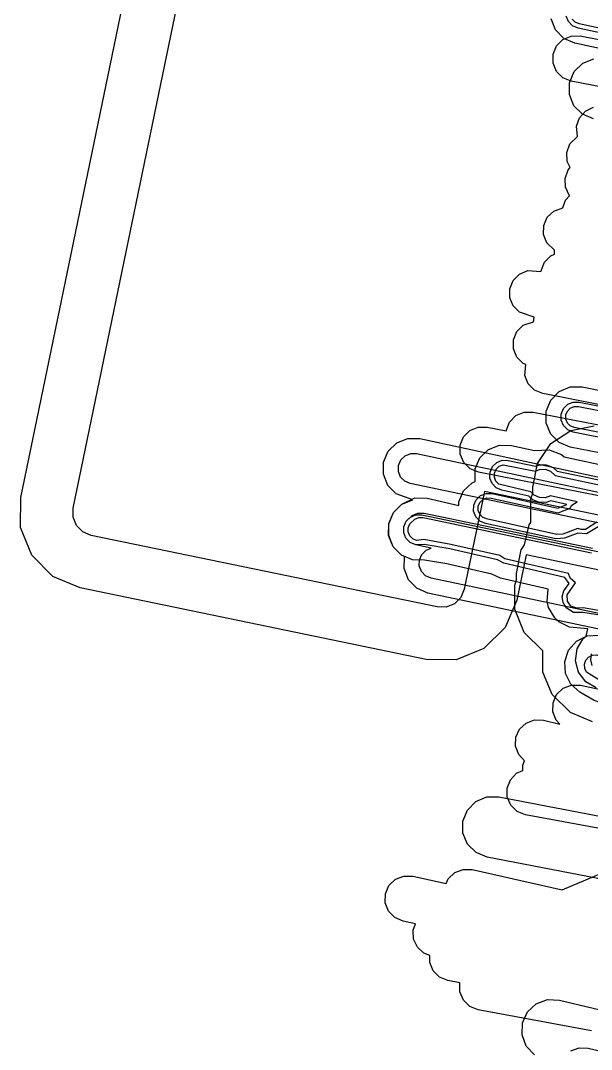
# Model space of a CAD drawing. Header units: metres. Extents: x 3158 to 3711, y 9867 to 11440.
# Drawn here: x 3294.8 to 3332, y 10653.8 to 10720.9 of the extents above; entities that cross this region are included whole.
import ezdxf

# ---------------------------------------------------------------- set-up
doc = ezdxf.new("R2010")
doc.units = ezdxf.units.M
doc.layers.add('AI_GREENING_EXCLUSIONS', color=1, linetype='Continuous')

msp = doc.modelspace()

# ---------------------------------------------------------------- linework, layer by layer
at = {"layer": 'AI_GREENING_EXCLUSIONS'}
for points in [[(3334.82, 10684.549), (3327.773, 10686.019), (3327.159, 10683.074), (3326.397, 10681.281), (3325.007, 10679.914), (3323.2, 10679.183), (3323.2, 10679.183), (3321.251, 10679.199), (3298.683, 10683.866), (3296.889, 10684.624), (3295.521, 10686.011), (3294.786, 10687.816), (3294.798, 10689.764), (3310.18, 10764.106)], [(3335.535, 10687.976), (3325.061, 10690.159), (3323.732, 10683.789), (3323.504, 10683.251), (3323.087, 10682.841), (3322.545, 10682.622), (3321.96, 10682.626), (3299.392, 10687.293), (3298.854, 10687.521), (3298.443, 10687.937), (3298.223, 10688.478), (3298.226, 10689.063), (3311.9, 10755.224)], [(3339.534, 10718.563), (3331.157, 10720.37), (3330.799, 10720.525), (3330.527, 10720.806), (3330.384, 10721.169)], [(3339.29, 10717.593), (3330.946, 10719.393), (3330.23, 10719.703), (3329.687, 10720.264), (3329.4, 10720.989)], [(3339.597, 10718.856), (3331.22, 10720.664), (3330.969, 10720.772), (3330.779, 10720.968)], [(3340.23, 10715.067), (3330.711, 10716.92), (3330.169, 10717.142), (3329.754, 10717.554), (3329.528, 10718.094), (3329.525, 10718.679), (3329.747, 10719.221), (3330.159, 10719.637), (3330.699, 10719.863), (3331.284, 10719.865), (3340.608, 10718.049)], [(3332.152, 10714.459), (3331.433, 10714.762), (3330.885, 10715.318), (3330.591, 10716.04), (3330.596, 10716.821), (3330.9, 10717.54), (3331.455, 10718.088), (3332.178, 10718.382)], [(3336.017, 10695.131), (3328.86, 10696.548), (3328.319, 10696.772), (3327.905, 10697.185), (3327.681, 10697.726), (3327.736, 10698.447), (3327.578, 10698.512), (3327.164, 10698.926), (3326.94, 10699.466), (3326.939, 10700.052), (3327.163, 10700.592), (3327.576, 10701.007), (3328.246, 10701.231), (3328.299, 10701.537), (3327.34, 10701.843), (3326.926, 10702.257), (3326.701, 10702.797), (3326.701, 10703.382), (3326.924, 10703.923), (3327.338, 10704.338), (3327.878, 10704.562), (3328.736, 10704.509), (3328.962, 10705.116), (3329.377, 10705.529), (3329.618, 10705.628), (3329.624, 10705.899), (3329.107, 10706.374), (3328.896, 10706.92), (3328.911, 10707.505), (3329.149, 10708.04), (3329.573, 10708.443), (3330.154, 10708.652), (3330.336, 10709.157), (3330.604, 10709.451), (3330.336, 10709.998), (3330.309, 10710.582), (3330.507, 10711.133), (3330.641, 10711.281), (3330.45, 10711.688), (3330.422, 10712.273), (3330.621, 10712.823), (3331.112, 10713.302), (3331.041, 10713.98), (3331.239, 10714.531), (3331.633, 10714.964), (3332.163, 10715.213)], [(3333.336, 10692.52), (3330.648, 10693.052), (3329.927, 10693.35), (3329.375, 10693.901), (3329.075, 10694.622), (3329.075, 10695.403), (3329.373, 10696.124), (3329.924, 10696.676), (3330.645, 10696.975), (3331.425, 10696.976), (3334.212, 10696.424)], [(3333.58, 10693.491), (3330.842, 10694.033), (3330.482, 10694.182), (3330.206, 10694.458), (3330.056, 10694.818), (3330.056, 10695.208), (3330.205, 10695.569), (3330.48, 10695.845), (3330.841, 10695.995), (3331.231, 10695.995), (3334.018, 10695.443)], [(3333.653, 10693.782), (3330.901, 10694.327), (3330.648, 10694.432), (3330.455, 10694.625), (3330.35, 10694.877), (3330.35, 10695.15), (3330.454, 10695.402), (3330.647, 10695.596), (3330.899, 10695.701), (3331.172, 10695.701), (3333.96, 10695.149)], [(3333.945, 10689.603), (3324.65, 10691.413), (3324.109, 10691.634), (3323.693, 10692.047), (3323.467, 10692.586), (3323.465, 10693.172), (3323.686, 10693.713), (3324.099, 10694.129), (3324.638, 10694.355), (3325.224, 10694.357), (3326.47, 10694.115), (3326.692, 10694.689), (3327.104, 10695.105), (3327.644, 10695.331), (3328.229, 10695.333), (3334.976, 10694.019)], [(3332.097, 10675.133), (3330.652, 10675.737), (3329.465, 10676.924), (3328.861, 10678.369), (3328.845, 10679.76), (3327.64, 10680.954), (3327.02, 10682.476), (3327.02, 10682.476), (3327.02, 10684.06), (3327.141, 10684.389), (3327.141, 10684.815), (3327.445, 10686.346), (3327.668, 10686.679), (3327.969, 10687.976), (3328.082, 10688.144), (3328.082, 10689.696), (3328.203, 10690.025), (3328.203, 10690.451), (3328.507, 10691.982), (3329.375, 10693.279), (3330.672, 10694.147), (3332.203, 10694.451)], [(3332.825, 10681.123), (3321.36, 10683.533), (3320.644, 10683.843), (3320.1, 10684.403), (3319.813, 10685.128), (3319.829, 10685.92), (3319.639, 10686.001), (3319.091, 10686.557), (3318.798, 10687.281), (3318.805, 10688.061), (3319.109, 10688.779), (3319.665, 10689.327), (3320.373, 10689.613), (3319.285, 10689.999), (3318.74, 10690.558), (3318.451, 10691.283), (3318.461, 10692.063), (3318.768, 10692.78), (3319.327, 10693.325), (3320.052, 10693.615), (3320.832, 10693.605), (3334.834, 10690.601)], [(3332.332, 10677.354), (3331.658, 10677.746), (3331.185, 10678.367), (3330.985, 10679.121), (3331.089, 10679.895), (3331.481, 10680.569), (3331.681, 10680.721), (3331.784, 10681.2), (3330.593, 10681.313), (3329.895, 10681.662), (3329.63, 10681.91), (3329.235, 10682.583), (3329.138, 10682.993), (3329.201, 10683.784), (3326.091, 10684.508), (3325.52, 10684.766), (3322.584, 10685.431), (3321.139, 10685.682), (3320.358, 10685.696), (3319.64, 10686), (3319.092, 10686.556), (3318.799, 10687.279), (3318.804, 10688.06), (3319.108, 10688.778), (3319.664, 10689.326), (3320.516, 10689.736), (3321.314, 10689.732), (3323.37, 10689.254), (3323.374, 10689.478), (3323.687, 10690.193), (3324.25, 10690.734), (3324.439, 10690.808), (3324.433, 10691.639), (3324.745, 10692.354), (3325.307, 10692.896), (3326.033, 10693.181), (3326.813, 10693.167), (3328.317, 10692.84), (3329.263, 10692.884), (3330.083, 10692.562), (3330.248, 10692.423), (3333.277, 10691.776)], [(3332.968, 10688.016), (3320.21, 10690.67), (3319.851, 10690.824), (3319.579, 10691.103), (3319.434, 10691.466), (3319.439, 10691.856), (3319.593, 10692.214), (3319.872, 10692.487), (3320.234, 10692.631), (3320.624, 10692.627), (3336.068, 10689.35)], [(3332.459, 10687.849), (3331.701, 10687.389), (3331.138, 10687.435), (3330.263, 10687.105), (3329.695, 10687.064), (3325.113, 10688.072), (3324.755, 10688.229), (3324.485, 10688.51), (3324.343, 10688.873), (3324.351, 10689.263), (3324.507, 10689.621), (3324.789, 10689.891), (3325.152, 10690.033), (3325.542, 10690.025), (3329.834, 10689.081), (3330.432, 10689.307), (3329.367, 10689.549), (3329.065, 10689.443), (3328.572, 10689.463), (3328.211, 10689.614), (3327.944, 10689.855), (3326.175, 10690.236), (3325.817, 10690.392), (3325.546, 10690.673), (3325.403, 10691.036), (3325.41, 10691.426), (3325.566, 10691.784), (3325.847, 10692.055), (3326.21, 10692.197), (3326.6, 10692.19), (3328.371, 10691.8), (3328.669, 10691.904), (3329.065, 10691.904), (3329.524, 10691.733), (3329.788, 10691.494), (3333.332, 10690.736)], [(3332.387, 10688.168), (3331.63, 10687.68), (3331.357, 10687.669), (3331.128, 10687.752), (3330.157, 10687.386), (3329.759, 10687.357), (3325.177, 10688.365), (3324.927, 10688.475), (3324.738, 10688.672), (3324.638, 10688.926), (3324.644, 10689.199), (3324.753, 10689.449), (3324.95, 10689.638), (3325.205, 10689.738), (3325.478, 10689.732), (3329.857, 10688.769), (3330.633, 10689.062), (3330.75, 10689.277), (3331.087, 10689.485), (3329.366, 10689.869), (3329.006, 10689.737), (3328.632, 10689.757), (3328.299, 10689.916), (3328.082, 10690.147), (3325.988, 10690.638), (3325.799, 10690.835), (3325.699, 10691.089), (3325.704, 10691.362), (3325.813, 10691.612), (3326.009, 10691.802), (3326.263, 10691.902), (3328.371, 10691.479), (3328.632, 10691.59), (3329.006, 10691.61), (3329.356, 10691.484), (3329.651, 10691.202), (3333.333, 10690.415)], [(3332.984, 10682.02), (3331.464, 10682.27), (3330.858, 10682.277), (3330.377, 10682.576), (3330.179, 10682.912), (3330.125, 10683.298), (3330.222, 10683.676), (3330.565, 10684.153), (3330.295, 10684.556), (3326.318, 10685.482), (3325.901, 10685.708), (3322.788, 10686.41), (3321.123, 10686.707), (3320.561, 10686.676), (3320.201, 10686.828), (3319.927, 10687.106), (3319.781, 10687.467), (3319.784, 10687.857), (3319.936, 10688.217), (3320.342, 10688.601), (3320.71, 10688.755), (3321.11, 10688.753), (3332.095, 10686.457)], [(3333.035, 10682.1), (3321.57, 10684.511), (3321.212, 10684.666), (3320.94, 10684.946), (3320.796, 10685.309), (3320.802, 10685.699), (3320.957, 10686.057), (3321.237, 10686.329), (3321.58, 10686.464), (3320.56, 10686.676), (3320.201, 10686.828), (3319.927, 10687.106), (3319.781, 10687.468), (3319.784, 10687.858), (3319.936, 10688.217), (3320.214, 10688.491), (3320.576, 10688.637), (3320.966, 10688.634), (3339.322, 10684.811)], [(3333.364, 10682.255), (3331.481, 10682.57), (3331.083, 10682.542), (3330.693, 10682.689), (3330.462, 10683.011), (3330.448, 10683.427), (3330.982, 10684.201), (3330.638, 10684.496), (3330.534, 10684.808), (3326.386, 10685.774), (3326.045, 10685.985), (3322.85, 10686.703), (3321.103, 10687.018), (3320.621, 10686.969), (3320.37, 10687.076), (3320.178, 10687.27), (3320.075, 10687.524), (3320.077, 10687.797), (3320.184, 10688.048), (3320.511, 10688.353), (3320.769, 10688.461), (3321.048, 10688.459), (3332.034, 10686.163)], [(3332.083, 10678.806), (3331.983, 10679.184), (3332.035, 10679.57)], [(3335.16, 10667.698), (3327.723, 10669.07), (3327.18, 10669.286), (3326.76, 10669.694), (3326.528, 10670.232), (3326.52, 10670.817), (3326.737, 10671.361), (3327.145, 10671.78), (3327.545, 10671.953), (3327.543, 10672.301), (3327.662, 10672.591), (3327.285, 10672.995), (3327.08, 10673.543), (3327.1, 10674.128), (3327.342, 10674.66), (3327.77, 10675.06), (3328.318, 10675.265), (3328.903, 10675.245), (3329.974, 10674.994), (3329.727, 10675.248), (3329.511, 10675.792), (3329.521, 10676.378), (3329.753, 10676.915), (3330.173, 10677.322), (3330.718, 10677.538), (3331.303, 10677.528), (3337.984, 10676.09)], [(3332.998, 10664.82), (3325.226, 10666.315), (3324.503, 10666.609), (3323.948, 10667.157), (3323.645, 10667.877), (3323.64, 10668.657), (3323.934, 10669.38), (3324.482, 10669.935), (3325.202, 10670.238), (3325.982, 10670.243), (3333.356, 10668.824)], [(3332.036, 10654.983), (3324.644, 10656.358), (3324.1, 10656.575), (3323.681, 10656.984), (3323.451, 10657.521), (3323.443, 10658.104), (3322.659, 10658.263), (3322.119, 10658.49), (3321.707, 10658.905), (3321.486, 10659.447), (3321.487, 10659.897), (3321.098, 10660.041), (3320.669, 10660.439), (3320.424, 10660.971), (3320.403, 10661.556), (3320.554, 10661.963), (3319.735, 10662.139), (3319.198, 10662.372), (3318.791, 10662.792), (3318.575, 10663.336), (3318.584, 10663.921), (3318.817, 10664.458), (3319.237, 10664.866), (3319.781, 10665.081), (3320.367, 10665.072), (3322.559, 10664.6), (3322.69, 10664.897), (3323.113, 10665.301), (3323.659, 10665.512), (3324.244, 10665.498), (3330.107, 10664.188), (3336.299, 10666.788)], [(3328.307, 10653.422), (3327.775, 10653.993), (3327.503, 10654.725), (3327.531, 10655.505), (3327.856, 10656.214), (3328.428, 10656.746), (3329.159, 10657.018), (3329.939, 10656.989), (3336.533, 10655.426)], [(3330.681, 10653.675), (3331.23, 10653.879), (3331.815, 10653.857), (3338.375, 10652.291)]]:
    msp.add_lwpolyline(points, dxfattribs=at)
for points in [[(3331.05, 10680.391), (3331.751, 10680.735), (3332.529, 10680.785), (3333.268, 10680.534), (3334.207, 10679.991), (3334.793, 10679.475), (3335.138, 10678.775), (3335.188, 10677.997), (3334.936, 10677.258), (3334.421, 10676.672), (3333.721, 10676.327), (3332.942, 10676.277), (3332.204, 10676.528), (3331.265, 10677.072), (3330.679, 10677.587), (3330.334, 10678.287), (3330.284, 10679.066), (3330.535, 10679.804), (3331.05, 10680.391)], [(3332.086, 10679.479), (3332.358, 10679.497), (3332.617, 10679.409), (3333.761, 10678.685), (3333.882, 10678.44), (3333.899, 10678.167), (3333.811, 10677.909), (3333.631, 10677.704), (3333.386, 10677.583), (3333.113, 10677.566), (3332.855, 10677.654), (3331.711, 10678.377), (3331.59, 10678.622), (3331.572, 10678.895), (3331.661, 10679.153), (3331.841, 10679.359), (3332.086, 10679.479)]]:
    msp.add_lwpolyline(points, close=True, dxfattribs=at)

doc.saveas('drawing.dxf')
